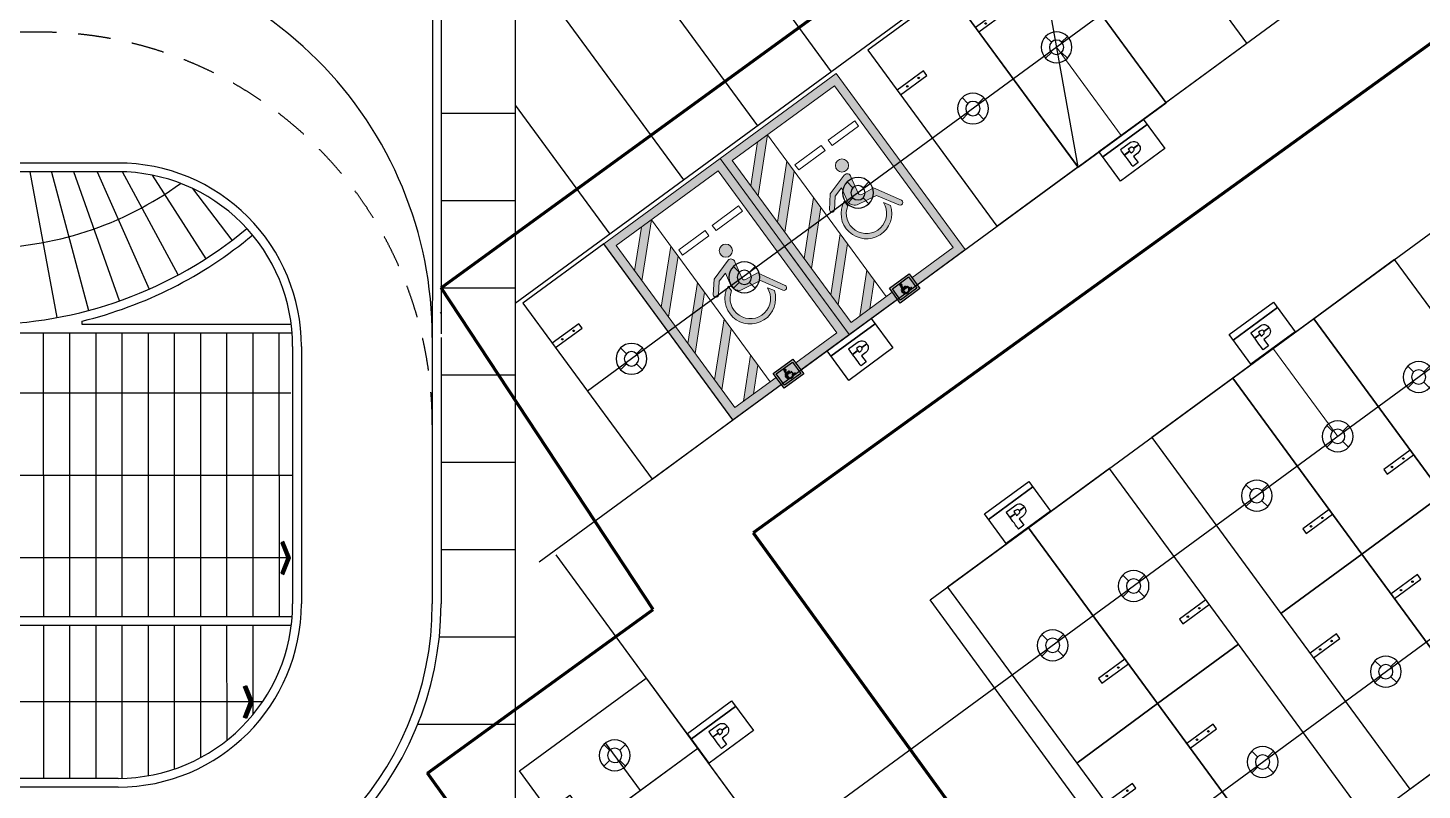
# Model space of a CAD drawing. Header units: millimetres. Extents: x 75184266 to 76346726, y -35077925 to -33679385.
# Drawn here: x 75325115 to 75357060, y -34939875 to -34922408 of the extents above; entities that cross this region are included whole.
import ezdxf

# ---------------------------------------------------------------- set-up
doc = ezdxf.new("R2010")
doc.units = ezdxf.units.MM
doc.header["$LTSCALE"] = 50
doc.header["$MEASUREMENT"] = 0
doc.linetypes.add('XR-지하3층$0$HD', pattern=[2.5, 1.5, -1])
doc.linetypes.add('XR-지하3층$0$HIDDEN2', pattern=[0.1875, 0.125, -0.0625])
doc.layers.get('0').update_dxf_attribs({"linetype": 'CONTINUOUS'})
for name, color, linetype in [('0-유도관제', 6, 'CONTINUOUS'), ('XR-지하3층$0$1HIDDEN2', 1, 'XR-지하3층$0$HIDDEN2'), ('XR-지하3층$0$5', 5, 'CONTINUOUS'), ('XR-지하3층$0$A-주차', 9, 'CONTINUOUS'), ('XR-지하3층$0$hat', 8, 'CONTINUOUS'), ('XR-지하3층$0$일반주차', 8, 'CONTINUOUS'), ('XR-지하3층$0$장애인', 11, 'CONTINUOUS'), ('XR-지하3층$0$확장형주차', 8, 'CONTINUOUS')]:
    doc.layers.add(name, color=color, linetype=linetype)
doc.layers.add('건축', color=8, linetype='CONTINUOUS', plot=False)
for name, color, linetype, lineweight in [('구역제어-S.C.M', 2, 'CONTINUOUS', 100), ('주차유도-LGM', 6, 'CONTINUOUS', 20), ('주차유도-USM', 1, 'CONTINUOUS', 35), ('주차유도-레이스웨이', 1, 'CONTINUOUS', 25)]:
    doc.layers.add(name, color=color, linetype=linetype, lineweight=lineweight)

# ---------------------------------------------------------------- blocks, each defined once
blk = doc.blocks.new('XR-지하3층$0$ARROWX')
blk.add_lwpolyline([(-0.1999999999999993, -0.5), (-0.2928476690885251, -0.4628609323645893), (-0.1077032961426889, 0), (-0.2928476690885251, 0.4628609323645902), (-0.1999999999999993, 0.5), (9e-16, 0)], close=True)
for points in [[(-0.1999999999999993, 0.5), (-0.2928476690885251, 0.4628609323645902), (9e-16, 0), (-0.1077032961426889, 0)], [(9e-16, 0), (-0.1077032961426889, 0), (-0.1999999999999993, -0.5), (-0.2928476690885251, -0.4628609323645893)]]:
    blk.add_solid(points)
blk = doc.blocks.new('XR-지하3층$0$일반형 주차')
at = {"layer": 'XR-지하3층$0$일반주차'}
for p, q in [((750.0025255382062, 3865.002096235752), (0.0025255680084229, 3865.002096235752)), ((750.0025255531073, 3735.002096228302), (750.0025255382062, 3865.002096235752)), ((0.0025255531072617, 3735.002096235752), (750.0025255531073, 3735.002096228302))]:
    blk.add_line(p, q, dxfattribs=at)
blk.add_lwpolyline([(2299.999999940395, 4999.999999992549), (-2.98023224e-08, 4999.999999992549), (-1.49011612e-08, 0), (2299.999999985099, 7.4505806e-09)], close=True, dxfattribs=at)
for centre in [(237.502578869462, 3800.000696554781), (562.5025884062052, 3800.000446856022)]:
    blk.add_circle(centre, 17.49999999999998, dxfattribs=at)
blk = doc.blocks.new('XR-지하3층$0$확장형 주차')
at = {"layer": 'XR-지하3층$0$확장형주차', "color": 7}
for p, q in [((0.0025260448455811, 3834.999964468181), (800.0025492608546, 3835.00025024265)), ((0.0026125609874725, 3964.999964468182), (800.0026358217001, 3965.000250250101)), ((800.0025492608546, 3835.00025024265), (800.0026358217001, 3965.000250250101))]:
    blk.add_line(p, q, dxfattribs=at)
blk.add_lwpolyline([(2499.999999918044, 5099.999999972061), (0, -3.7252903e-08)], dxfattribs=at)
blk.add_lwpolyline([(2500.078474617488, 5090.950575601309), (0.0784746472900224, 5090.950575564056), (0.07847469199350599, -9.049424413591623), (2500.078474691994, -9.049424413591623)], close=True, dxfattribs=at)
for centre in [(237.5025781989098, 3900.000624813139), (612.5025877356528, 3900.000375129283)]:
    blk.add_circle(centre, 17.49999999999998, dxfattribs=at)
blk = doc.blocks.new('XR-지하3층$0$장애인 주차')
at = {"layer": 'XR-지하3층$0$5', "ltscale": 4}
h = blk.add_hatch(color=7, dxfattribs=at)
h.dxf.hatch_style = 1
h.paths.add_polyline_path([(3841.997264835671, -695.0780087946878), (4402.000121470854, -695.0780087946878), (4402.000121470854, -1115.080151271075), (3841.997264835671, -1115.080151271075)])
h.paths.add_polyline_path([(3891.997519892382, -1065.079896214363), (4351.99986641414, -1065.079896214363), (4351.99986641414, -745.0782638514011), (3891.997519892382, -745.0782638514011)], flags=16)
h.paths.add_polyline_path([(3982.199268697524, -989.8749685254544), (3988.055078290212, -973.1311586538368), (4011.176556505419, -981.2174290407376), (4046.302626567036, -898.3408815806098), (4135.870332298697, -898.3408815806098), (4137.145780135219, -880.6026270158372), (4072.273199870749, -880.602627015849), (4072.273199870749, -862.8643724511003), (4138.421227971735, -862.8643724511003), (4142.235960863689, -809.8110830911862, -3.722470104551928), (4160.964472694517, -796.67601004478), (4152.378934681071, -916.0791361453585), (4058.050227145791, -916.0791361453702), (4021.01875284036, -1003.451299681202)], flags=0)
h = blk.add_hatch(color=256, dxfattribs=at)
h.dxf.hatch_style = 1
h.paths.add_polyline_path([(4351.99986641414, -1065.079896214362), (4351.999866414141, -745.0782638514011), (3891.997519892383, -745.0782638514011), (3891.997519892382, -1065.079896214363)])
at = {"layer": 'XR-지하3층$0$hat'}
h = blk.add_hatch(color=7, dxfattribs=at)
edge = h.paths.add_edge_path()
edge.add_line((4160.964472694536, -796.67601004485), (4152.378934681087, -916.0791361454055))
edge.add_line((4152.37893468108, -916.0791361454167), (4058.050227145789, -916.0791361454283))
edge.add_line((4058.050227145791, -916.0791361454167), (4021.018752840348, -1003.451299681236))
edge.add_line((4021.018752840351, -1003.451299681236), (3982.199268697519, -989.874968525477))
edge.add_line((3982.199268697524, -989.874968525477), (3988.055078290214, -973.1311586538714))
edge.add_line((3988.055078290212, -973.1311586538714), (4011.176556505425, -981.2174290407828))
edge.add_line((4011.176556505419, -981.2174290407955), (4046.302626567057, -898.3408815806679))
edge.add_line((4046.302626567061, -898.340881580656), (4135.870332298704, -898.3408815806441))
edge.add_line((4135.870332298706, -898.340881580656), (4137.145780135244, -880.6026270158836))
edge.add_line((4137.145780135244, -880.6026270158836), (4072.273199870745, -880.6026270158953))
edge.add_line((4072.273199870749, -880.6026270158836), (4072.273199870746, -862.8643724511348))
edge.add_line((4072.273199870749, -862.8643724511348), (4138.421227971742, -862.8643724511229))
edge.add_line((4138.421227971745, -862.8643724511348), (4142.235960863693, -809.8110830912447))
edge.add_arc((4140.258635246823, -787.0722665791609), 22.82462689652929, -24.88272667549188, 274.96983382009233, ccw=False)
edge = h.paths.add_edge_path()
edge.add_line((4047.665030254847, -981.4920170499337), (4057.804424407357, -957.5691022683568))
edge.add_arc((4127.470813777448, -941.6413942127928), 71.46396078982474, 192.8780981385994, 416.1688054886157)
edge.add_line((4167.258228158817, -882.277606019873), (4168.678321340426, -862.5277004258722))
edge.add_arc((4127.470813777439, -941.641394212781), 89.20221535457303, 206.535022543775, 422.4865967028556, ccw=False)
at = {"layer": 'XR-지하3층$0$장애인', "lineweight": 5, "true_color": 0xffffff}
blk.add_hatch(color=7, dxfattribs=at).paths.add_polyline_path([(2471.998693153262, 3994.919848728925), (2471.998693153262, -1005.080151271075), (3841.997264835671, -1005.080151271075), (3841.997264835671, -805.0801512710747), (2671.998693153263, -805.0801512710751), (2671.998693153262, 3794.919848728925), (5571.998693153263, 3794.919848728926), (5571.998693153262, -805.080151271075), (4402.000121470854, -805.080151271075), (4402.000121470854, -1005.080151271075), (5771.998693153262, -1005.080151271075), (5771.998693153262, 3994.919848728925)])
h = blk.add_hatch(color=7, dxfattribs=at)
h.paths.add_polyline_path([(5571.998693153262, 2794.914747595385), (5571.998693153262, 3077.758902888156), (4854.837747312696, 3794.919848728925), (4571.993592018897, 3794.919848728925)])
h.paths.add_polyline_path([(4571.993592018706, 3044.916022878447), (4571.993592018645, 2762.071867584627), (5571.998693153263, 1762.066766450834), (5571.998693153263, 2044.910921743602)])
h.paths.add_polyline_path([(4571.993592018483, 2012.068041734125), (4571.993592018423, 1729.223886441228), (5571.998693153262, 729.2187853062899), (5571.99869315326, 1012.062940599053)])
h.paths.add_polyline_path([(5571.99869315326, -303.629195838255), (5571.99869315326, -20.78504054549086), (4571.993592018262, 979.220060589802), (4571.993592018202, 696.3759052969056)])
h.paths.add_polyline_path([(4571.99359201804, -53.62792055452175), (4571.99359201798, -336.4720758474171), (5040.601667441591, -805.080151271075), (5323.445822734374, -805.0801512710751)])
h = blk.add_hatch(color=7, dxfattribs=at)
h.paths.add_polyline_path([(3763.150870514194, 2216.264290113818, -1), (3462.570463011247, 2216.264290113882, -1)])
h.paths.add_polyline_path([(3992.194974712547, 1503.153291136039, -0.3430925305423056), (3870.429412635672, 1283.463612269276), (3381.11380824785, 1193.932868147644), (3089.64061403725, 708.0093506300605, -0.9316528967307836), (2986.990762166922, 769.5822570894251), (3329.523243890798, 1378.635825979506), (3638.530074299372, 1415.295302762543, 0.4460483878234904), (3688.559342324034, 1485.064711287606), (3600.488111895317, 1888.254374792776, -0.5961441325676429), (3698.969839655798, 2008.645807942122), (4213.677944949887, 1850.800996607583), (4443.199970943389, 1569.414632520067, -0.8833640971827884), (4354.906219544061, 1492.991562665783), (4150.936932001604, 1740.869922228085), (3925.143719778168, 1810.1136093145)])
h.paths.add_polyline_path([(4052.621828863025, 1393.018152349396), (4055.397873318553, 1527.544381644268, -1.526545251934503), (3257.253911445657, 820.1519422765429), (3348.0148907452, 968.8766923101947, 1.638056132797179)])
at = {"layer": 'XR-지하3층$0$1HIDDEN2', "color": 11}
for points in [[(4160.96447269452, -796.6760100447573), (4152.378934681071, -916.0791361453585), (4058.050227145791, -916.0791361453702), (4021.01875284036, -1003.451299681202), (3982.199268697524, -989.8749685254544), (3988.055078290212, -973.1311586538368), (4011.176556505419, -981.2174290407376), (4046.302626567036, -898.3408815806098), (4135.870332298697, -898.3408815806098), (4137.145780135219, -880.6026270158372), (4072.273199870749, -880.602627015849), (4072.273199870749, -862.8643724511003), (4138.421227971735, -862.8643724511003), (4142.235960863685, -809.8110830912219)], [(4167.258228158817, -882.2776060198148), (4168.678321340427, -862.5277004258032)]]:
    blk.add_lwpolyline(points, dxfattribs=at)
for centre, radius, start, end in [((4127.470813777439, -941.6413942127574), 89.20221535457668, 206.5350225406521, 62.48659670311565), ((4127.470813777439, -941.6413942127574), 71.46396078982, 192.8780981454637, 56.1688054908522), ((4140.258635247797, -787.0722665790381), 22.8246268965323, 335.1172733215335, 274.9698338172116)]:
    blk.add_arc(centre, radius, start, end, dxfattribs=at)
at = {"layer": 'XR-지하3층$0$5', "lineweight": 5}
for p, q in [((4571.993592018865, 3794.919848728925), (4571.99359201788, -805.1036164912276)), ((5571.998693153045, 2794.914747595602), (4571.99359201868, 3794.919848729143)), ((5571.998693153109, 3077.758902888307), (4854.837747312696, 3794.919848728925)), ((5571.998693152887, 2044.910921743978), (4571.993592018702, 3044.91602287845)), ((5571.998693152824, 1762.066766451273), (4571.993592018458, 2762.071867584813)), ((5571.998693152665, 1012.062940599649), (4571.993592018487, 2012.068041734122)), ((5571.998693152607, 729.2187853069445), (4571.993592018236, 1729.223886441416)), ((5571.998693152449, -20.78504054467885), (4571.993592018271, 979.2200605897937)), ((5571.998693152392, -303.6291958373836), (4571.99359201802, 696.3759052970881)), ((5323.445822734374, -805.080151271075), (4571.993592017399, -53.62792055387945)), ((5040.601667441591, -805.0801512710751), (4571.993592017149, -336.4720758465851))]:
    blk.add_line(p, q, dxfattribs=at)
at = {"layer": 'XR-지하3층$0$5', "ltscale": 4}
for p, q in [((4165.298914032375, -1004.579583198746), (4165.298914032418, -804.5785629718947)), ((4165.298914032418, -804.5785629718947), (4165.298914032399, -904.5790730853205))]:
    blk.add_line(p, q, dxfattribs=at)
at = {"layer": 'XR-지하3층$0$5', "lineweight": 5}
for points in [[(3841.997264835671, -1005.080151271075), (2471.998693153262, -1005.080151271075), (2471.998693153262, 3994.919848728925), (5771.998693153262, 3994.919848728925), (5771.998693153262, -1005.080151271075), (4402.000121470854, -1005.080151271075)], [(3841.997264835671, -805.080151271075), (2671.998693153262, -805.080151271075), (2671.998693153262, 3794.919848728925), (5571.998693153262, 3794.919848728925), (5571.998693153262, -805.080151271075), (4402.000121470854, -805.080151271075)]]:
    blk.add_lwpolyline(points, dxfattribs=at)
at = {"layer": 'XR-지하3층$0$5', "ltscale": 4}
for points in [[(3841.997264835671, -695.0780087946878), (3841.997264835671, -1115.080151271075), (4402.000121470854, -1115.080151271075), (4402.000121470854, -695.0780087946878)], [(3891.997519892382, -745.0782638514011), (3891.997519892382, -1065.079896214363), (4351.99986641414, -1065.079896214363), (4351.99986641414, -745.0782638514011)]]:
    blk.add_lwpolyline(points, close=True, dxfattribs=at)
at = {"layer": 'XR-지하3층$0$장애인', "color": 8, "lineweight": 5}
for p, q in [((3698.969839655798, 2008.645807942122, 0.0001127901416624), (4213.677944949887, 1850.800996607583, 0.0001127901416624)), ((3688.559342332695, 1485.064711247559), (3600.488111895317, 1888.254374792776, 0.0001127901416624)), ((3925.143719778168, 1810.1136093145, 0.0001127901416628), (4150.936931998761, 1740.869922228213, 0.0001127901416628)), ((4150.936931998761, 1740.869922228213, 0.0001127901416624), (4354.906219542198, 1492.991562667646, 0.0001127901416624)), ((4213.677944949887, 1850.800996607583, 0.0001127901416624), (4443.199970943389, 1569.414632520067, 0.0001127901416624)), ((4055.397873318553, 1527.544381644268), (4052.621828863025, 1393.018152349396)), ((3348.0148907452, 968.8766923101947), (3257.253911445657, 820.1519422765429))]:
    blk.add_line(p, q, dxfattribs=at)
at = {"layer": 'XR-지하3층$0$장애인', "color": 7, "lineweight": 5}
for points in [[(3523.087905746778, 2719.914365010331), (2773.084079896087, 2719.914365010489), (2773.084079896117, 2869.915130179697), (3523.087905746808, 2869.915130179538)], [(4473.091731597468, 2719.914365010173), (3723.087905746778, 2719.914365010331), (3723.087905746807, 2869.915130179538), (4473.091731597498, 2869.91513017938)]]:
    blk.add_lwpolyline(points, close=True, dxfattribs=at)
at = {"layer": 'XR-지하3층$0$장애인', "color": 8, "lineweight": 5, "extrusion": (0.9769639672697208, 0.2134043267054538, 0), "elevation": 4221.010056634456}
blk.add_lwpolyline([(616.5749219792176, -1.361e-12), (930.7731202234108, 7.74314296328e-05)], dxfattribs=at)
at = {"layer": 'XR-지하3층$0$장애인', "color": 8, "lineweight": 5}
for points in [[(3094.003420647085, 715.2827374036459, -1.00000207931052), (2986.990762167387, 769.5822570894251), (3329.523243890658, 1378.635825979506), (3639.504234780377, 1415.410873711946)], [(3992.194974726538, 1503.153291048849, -0.3430925306230898), (3870.429412635905, 1283.463612269276), (3381.11380824785, 1193.932868147644), (3094.00334222139, 715.2825828427982)]]:
    blk.add_lwpolyline(points, format="xyb", dxfattribs=at)
blk.add_circle((3612.86066676265, 2216.264290113847), 150.2902037515436, dxfattribs=at)
for centre, radius, start, end in [((3682.273866816963, 1921.827955426305, 0.0001127901416624), 88.40868183990986, 79.114325303064, 202.3184667627445), ((3810.443948158834, 999.9582689007906), 581.6782029713268, 198.0059943864644, 65.09494261077565), ((3809.277803001397, 999.938049550793), 462.3075622753882, 183.8524707476317, 58.23960059225904), ((3632.220671032975, 1472.641407940697), 57.69215153581592, 276.2786130993196, 12.43534843258914), ((4394.302026809838, 1536.692142405893, 0.0001127901416624), 58.83681075443838, 227.9655321143891, 33.79042661822502)]:
    blk.add_arc(centre, radius, start, end, dxfattribs=at)
blk = doc.blocks.new('XR-지하3층$0$A$C73B52ADF')
at = {"layer": 'XR-지하3층$0$A-주차', "elevation": 1.5171617e-09}
for points in [[(-2037.699036538601, 2465.633505687117), (-37.69903653115035, 2465.633505679667), (-37.69903653860092, -1134.366494312882), (-2037.69903653115, -1134.366494312882)], [(-1166.27766495198, 2020.734899297357), (-1166.277664892375, 1870.734899297357), (-1832.191412292421, 1870.734898999333), (-1832.191412337124, 2020.734898991883)]]:
    blk.add_lwpolyline(points, close=True, dxfattribs=at)
blk = doc.blocks.new('센서')
at = {"layer": '0-유도관제', "color": 0}
for p, q in [((405935.3982498521, 34224.46239639449), (406072.0329226733, 34087.99772493518)), ((406310.9948484533, 34088.1464764195), (406447.4595194956, 34224.78114950398)), ((405935.7170031206, 33712.40112547556), (406072.1816741596, 33849.03579856004)), ((406311.1435999428, 33849.18455004436), (406447.7782727624, 33712.71987858505))]:
    blk.add_line(p, q, dxfattribs=at)
for major_axis, ratio, start_param, end_param in [((-6.110276085397167e-12, 362.0820671227044), 0.9999999975051042, 2.801804347482335, 9.084989654661921), ((-0.3386371830511741, 168.9712919898011), 0.999999997519907, 2.862310370331367, 9.145495677510954)]:
    blk.add_ellipse((406191.5882613072, 33968.59113748977), major_axis=major_axis, ratio=ratio, start_param=start_param, end_param=end_param, dxfattribs=at)
blk = doc.blocks.new('만공차등')
at = {"layer": '0-유도관제', "color": 0}
for p, q in [((305754.6925491464, 78525.26289685772), (306596.9213140719, 78525.26289685772)), ((305754.6925488412, 77268.68577393962), (305754.6925491464, 78525.26289685772)), ((306442.4718264272, 77268.68577399442), (306442.4718267323, 78525.26289690888)), ((306442.4718267323, 78525.26289685772), (306442.4718264272, 77268.68577404559)), ((306596.9213140719, 78525.26289690888), (306596.921313765, 77268.68577409674)), ((306184.5810311973, 78101.27162425118), (306184.5810311973, 77951.8255880229)), ((306190.9369771428, 78101.27162425118), (306190.9369771428, 77951.8255880229)), ((306184.5810311973, 77837.58285066979), (306184.5810311973, 77692.77812396227)), ((306190.9369771428, 77837.62571566956), (306190.9369771428, 77692.67704466436)), ((306596.921313765, 77268.68577409674), (305754.6925488394, 77268.68577409674))]:
    blk.add_line(p, q, dxfattribs=at)
for points in [[(305857.8262654963, 77951.8255880229), (305857.8262654963, 77951.8255880229), (305857.8262654963, 78101.27162425118), (305857.8262654963, 78101.27162425118)], [(305857.8262654963, 78101.27162425118), (305857.8262654963, 78101.27162425118), (306043.7902255465, 78101.27162425118), (306184.5810311973, 78101.27162425118)], [(306036.5046033164, 77951.8255880229), (306036.5046033164, 77951.8255880229), (305857.8262654963, 77951.8255880229), (305857.8262654963, 77951.8255880229)], [(306036.5046033164, 77870.36928695955), (306036.5046033164, 77870.36928695955), (306036.5046033164, 77951.8255880229), (306036.5046033164, 77951.8255880229)], [(306134.0550928985, 77951.8255880229), (306134.0550928985, 77951.8255880229), (306134.0550928985, 77915.36732424462), (306134.0550928985, 77915.36732424462)], [(306184.5810311973, 77951.8255880229), (306158.8293997225, 77951.8255880229), (306134.0550928985, 77951.8255880229), (306134.0550928985, 77951.8255880229)], [(306190.9369771428, 78101.27162425118), (306273.7235575634, 78101.27162425118), (306339.3381096954, 78101.27162425118), (306339.3381096954, 78101.27162425118)], [(306241.4591672858, 77951.8255880229), (306241.4591672858, 77951.8255880229), (306216.6872643485, 77951.8255880229), (306190.9369771428, 77951.8255880229)], [(306241.4591672858, 77909.45517335643), (306241.4591672858, 77909.45517335643), (306241.4591672858, 77951.8255880229), (306241.4591672858, 77951.8255880229)], [(306339.3381096954, 78101.27162425118), (306339.3381096954, 78101.27162425118), (306339.3381096954, 77853.94664561523), (306339.3381096954, 77853.94664561523)], [(306077.5612066772, 77736.52476000546), (306050.19013777, 77765.75706159719), (306036.5046033164, 77810.37190391523), (306036.5046033164, 77870.36928695955)], [(306184.5810311973, 77692.77812396227), (306139.2866154901, 77694.11886890973), (306103.6133406488, 77708.70108092291), (306077.5612066772, 77736.52476000546)], [(306134.0550928985, 77915.36732424462), (306134.0550928985, 77886.6824440281), (306139.0366274408, 77866.53733731108), (306148.9996965217, 77854.9320040972)], [(306148.9996965217, 77854.9320040972), (306158.3834987911, 77844.00142123301), (306170.2439436842, 77838.21837008934), (306184.5810311973, 77837.58285066979)], [(306190.9369771428, 77837.62571566956), (306204.4598237976, 77838.38434357518), (306216.0453086148, 77843.38671645032), (306225.693431598, 77852.63283430593)], [(306225.693431598, 77852.63283430593), (306236.2039220578, 77862.70538766627), (306241.4591672858, 77881.64616734612), (306241.4591672858, 77909.45517335643)], [(306339.3381096954, 77853.94664561523), (306339.3381096954, 77800.080382007), (306326.5284494479, 77759.73542644053), (306300.9091289513, 77732.91177891585)]]:
    blk.add_open_spline(points, degree=3, dxfattribs=at)
blk.add_open_spline([(306300.9091289513, 77732.91177891585), (306275.2898084546, 77706.08813138385), (306238.8315446727, 77692.67630761785), (306191.5343376019, 77692.67630761785), (306191.3350389376, 77692.67630761785), (306191.1359187865, 77692.67655330368), (306190.9369771428, 77692.67704466436)], degree=3, knots=[0.4989771303049109, 0.4989771303049109, 0.4989771303049109, 0.4989771303049109, 0.9979542606098218, 0.9979542606098218, 0.9979542606098218, 1, 1, 1, 1], dxfattribs=at)

msp = doc.modelspace()

# ---------------------------------------------------------------- linework, layer by layer
at = {"layer": '건축', "ltscale": 3}
for p, q in [((75370353.67400892, -34903741.6042903), (75336281.0903465, -34928721.85244679)), ((75334581.09034649, -34914361.79441633, -7.273935721e-07), (75334581.09034649, -34929416.23822014, -4.54111962e-08)), ((75336281.09034649, -34914361.79441633, 1.3294341e-09), (75336281.09034649, -34942344.35738018, -8.555007119312705e-08)), ((75336885.42964827, -34914361.79441633), (75343521.63924676, -34923413.45816781)), ((75336281.0903465, -34917084.71396276), (75341830.17114867, -34924653.55470019)), ((75334382.42699257, -34920505.41031352), (75334380.90947898, -34935606.13386154, 0.0037934067148507)), ((75336281.0903465, -34920631.94082958), (75340138.7030506, -34925893.65123259)), ((75334582.03945486, -34924361.79441631), (75336281.09034649, -34924361.79441631, 1.3294341e-09)), ((75336281.0903465, -34924179.16769638), (75338447.2349525, -34927133.74776497)), ((75334581.83846931, -34926361.79441632), (75336281.09034649, -34926361.79441631, 1.3294341e-09)), ((75334581.63748379, -34928361.79441632), (75336281.09034649, -34928361.79441631, 1.3294341e-09)), ((75334563.57038961, -34928930.95685434, -7.165442148e-07), (75334581.09034649, -34928954.85374248, -7.165442148e-07)), ((75334581.52246574, -34929506.33484699), (75334580.90947796, -34935606.15396011, 0.0037934067148507)), ((75334581.43649827, -34930361.79441633), (75336281.09034649, -34930361.79441631, 1.3294341e-09)), ((75334581.23551273, -34932361.79441632), (75336281.09034649, -34932361.79441631, 1.3294341e-09)), ((75334581.03452718, -34934361.79441633), (75336281.09034649, -34934361.79441631, 1.3294341e-09)), ((75334542.15146823, -34936361.79441633), (75336281.09034649, -34936361.79441631, 1.3294341e-09)), ((75334048.39425705, -34938361.79441633), (75336281.09034649, -34938361.79441631, 1.3294341e-09))]:
    msp.add_line(p, q, dxfattribs=at)
at = {"layer": '건축'}
for p, q in [((75336833.14301114, -34934640.9229106), (75373369.13308634, -34907854.63315427)), ((75369735.11750217, -34978840.81814588), (75337215.46034968, -34934484.62392659))]:
    msp.add_line(p, q, dxfattribs=at)
at = {"layer": '건축', "ltscale": 0.5}
for p, q in [((75345784.7499171, -34935517.84251124), (75376914.76734449, -34912694.93104197)), ((75382827.43696938, -34920759.69016323), (75351697.4153585, -34943582.6055534)), ((75327181.50242276, -34925705.41031349, 1.926784791e-07), (75311076.38110852, -34925705.4103135, 1.063909415e-07)), ((75327181.50242276, -34925505.41031349, 0.001059436770876), (75311076.40120707, -34925505.41031351, 1.077123655e-07)), ((75326359.78124066, -34929205.41031352), (75326359.78124066, -34929127.24555377)), ((75331150.12938938, -34929205.41031352), (75326359.78124066, -34929205.41031352)), ((75331170.2365578, -34929405.41031352), (75311076.00928524, -34929405.41031352)), ((75331181.50240257, -34929705.81228464, 4.28380948e-08), (75331180.90949515, -34935605.81228463, -8.7475278e-09)), ((75331381.50240156, -34929705.83238319, 0.001059436770876), (75331380.90949413, -34935605.8323832, 0.0037934067148507)), ((75331135.78464223, -34930780.04540414), (75311076.1059341, -34930779.58503909, 1.4176951e-09)), ((75311075.91738501, -34932655.83026252, 1.0678192e-09), (75331181.20574404, -34932657.85069887)), ((75331132.4702978, -34934554.82955137), (75311075.72659464, -34934554.3779764, 1.2803148e-09)), ((75351697.4153585, -34943582.6055534), (75345784.75034367, -34935517.84316244)), ((75331169.64365038, -34935905.4103135), (75311076.251444, -34935905.4103135)), ((75331149.53648195, -34936105.41031352), (75311076.251444, -34936105.41031352)), ((75330488.08512814, -34937855.43019477, -1.9524628e-09), (75311075.38480541, -34937855.50025842, -1.4600656e-09)), ((75327180.90951534, -34939605.4103135, 1.411646862e-07), (75311076.25144398, -34939605.4103135, 1.064346583e-07)), ((75327180.90951534, -34939805.4103135, 0.0037934067148507), (75311076.25144398, -34939805.4103135, 1.064346583e-07))]:
    msp.add_line(p, q, dxfattribs=at)
at = {"layer": '건축', "linetype": 'XR-지하3층$0$HD', "ltscale": 10}
msp.add_line((75325381.32152666, -34922505.41031349, 2.172831658e-07), (75311076.49966964, -34922505.41031349, 2.172831658e-07), dxfattribs=at)
at = {"layer": '건축', "ltscale": 1000}
for p, q in [((75325789.17255156, -34929045.5053298), (75325168.47494234, -34925705.4103135)), ((75325659.31864196, -34925712.07641979), (75326507.06720774, -34928883.09601416)), ((75327210.23356313, -34928665.59520986), (75326167.33419003, -34925705.41031349)), ((75326705.8101607, -34925705.41031349), (75327894.45067541, -34928394.30852306)), ((75328555.61135025, -34928070.86442396), (75327283.2651259, -34925706.70497898)), ((75327958.61835879, -34925781.62504643), (75329189.7467956, -34927697.2044714)), ((75329793.05044548, -34927275.57165816), (75328894.89358525, -34926090.9545143)), ((75325476.68266259, -34935905.33736131), (75325476.02946168, -34929405.35880493)), ((75326076.68266563, -34935905.33736131), (75326076.0294648, -34929405.35993602)), ((75326676.68266866, -34935905.33736131), (75326676.029468, -34929405.3610671)), ((75326676.68266866, -34935905.33736131), (75326676.029468, -34929405.3610671)), ((75327276.68267165, -34935905.33736131), (75327276.02947088, -34929405.36219819)), ((75327276.68267165, -34935905.33736131), (75327276.02947088, -34929405.36219819)), ((75327876.68267494, -34935905.34188564), (75327876.02947403, -34929405.36332928)), ((75328476.68267798, -34935905.34188564), (75328476.02947715, -34929405.36446036)), ((75329076.68268102, -34935905.34188564), (75329076.02948035, -34929405.36559145)), ((75329076.68268102, -34935905.34188564), (75329076.02948035, -34929405.36559145)), ((75329676.682684, -34935905.34188564), (75329676.02948323, -34929405.36672254)), ((75329676.682684, -34935905.34188564), (75329676.02948323, -34929405.36672254)), ((75330276.68268731, -34935905.34641001), (75330276.02948639, -34929405.36785362)), ((75330876.68269674, -34935905.4103135), (75330876.02949364, -34929405.41031352)), ((75325477.06453493, -34939605.32276031), (75325476.71281019, -34936105.32276032)), ((75326077.06454673, -34939605.4103135), (75326076.71281323, -34936105.32276032)), ((75326677.0645498, -34939605.4103135), (75326676.71281625, -34936105.32276032)), ((75327277.06443667, -34939604.2544254), (75327276.71281926, -34936105.32276032)), ((75327877.05842136, -34939544.36660937), (75327876.71282227, -34936105.32276032)), ((75328477.04287077, -34939389.59296303), (75328476.71282531, -34936105.32276032)), ((75329077.01653053, -34939127.45207745), (75329076.71282835, -34936105.32276032)), ((75329676.97669843, -34938731.05402602), (75329676.71283136, -34936105.32276032)), ((75330276.91711819, -34938138.14340704), (75330276.7128344, -34936105.32276032))]:
    msp.add_line(p, q, dxfattribs=at)
at = {"layer": '건축', "ltscale": 0.5}
for points in [[(75311076.20524617, -34927455.41031446), (75324053.48101662, -34927455.41031446, 0.1586261044618363), (75328614.72697821, -34925970.9937093)], [(75311076.0293838, -34929205.41031446), (75324053.48101662, -34929205.41031446, 0.1753683161507922), (75330132.85175213, -34927005.4960304)], [(75326359.78124066, -34929127.24555377, 0.114190906195337), (75330264.14499193, -34927156.42722395, 0.0948820891266916)]]:
    msp.add_lwpolyline(points, format="xyb", dxfattribs=at)
at = {"layer": '건축', "ltscale": 3}
for centre, radius, start, end in [((75325381.5225122, -34929505.4103135, -4.54111962e-08), 9000, 359.9942421505202, 90), ((75327180.90951534, -34935605.4103135, 0.0037934067148507), 7200, 270, 359.9942421505202), ((75327180.90951534, -34935605.4103135, 0.0037934067148507), 7400, 270.0000913537801, 359.9942421505202)]:
    msp.add_arc(centre, radius, start, end, dxfattribs=at)
at = {"layer": '건축', "linetype": 'XR-지하3층$0$HD', "ltscale": 10}
msp.add_arc((75325381.32152666, -34931505.41031349, 2.172831658e-07), 9000, 359.9942421505202, 90, dxfattribs=at)
at = {"layer": '건축', "ltscale": 0.5}
for centre, radius, start, end in [((75327181.50242276, -34929705.41031349, 0.001059436770876), 4200, 359.9942421505202, 90), ((75327181.50242276, -34929705.41031349, 0.001059436770876), 4000, 359.9942421505202, 90), ((75327180.90951534, -34935605.4103135, 0.0037934067148507), 4000, 270, 359.9942421505202), ((75327180.90951534, -34935605.4103135, 0.0037934067148507), 4200, 270, 359.9942421505202)]:
    msp.add_arc(centre, radius, start, end, dxfattribs=at)
at = {"layer": '구역제어-S.C.M', "ltscale": 0.5}
for p, q in [((75334581.09034649, -34928361.79441632), (75374136.38202491, -34899592.32167494)), ((75378517.38202491, -34907382.32167494), (75341735.38202491, -34933982.32167494)), ((75339441.7833056, -34935734.4971087, 0.003793406753287254), (75334581.09034649, -34928361.79441632)), ((75341735.38202491, -34933982.32167494), (75376499.38202491, -34981889.32167494)), ((75334267.42453557, -34939489.35795959, 0.003793406753287254), (75339441.7833056, -34935734.4971087, 0.003793406753287254)), ((75368988.38202491, -34987336.32167494), (75334267.42453557, -34939489.35795959, 0.003793406753287254))]:
    msp.add_line(p, q, dxfattribs=at)
at = {"layer": '주차유도-LGM', "color": 6, "lineweight": 20, "ltscale": 500}
for p, q in [((75348684.01428546, -34922852.57436039), (75350167.5037541, -34924876.02569863)), ((75342453.59043264, -34927420.39756291), (75343937.07990128, -34929443.84890116)), ((75353643.57602377, -34929744.9988231), (75355127.0654924, -34931768.45016135)), ((75348038.56623825, -34933854.30123008), (75349522.05570689, -34935877.75256833)), ((75338451.23540018, -34940398.40949539), (75340474.68673843, -34938914.92002676))]:
    msp.add_line(p, q, dxfattribs=at)
at = {"layer": '주차유도-레이스웨이', "ltscale": 0.5}
for p, q in [((75370520.75085396, -34906843.01433836), (75339953.51397601, -34929253.32356005)), ((75377024.68321846, -34915714.25402533), (75347667.16040078, -34937237.66558147)), ((75350623.49195226, -34941270.04520075), (75379981.01518731, -34919746.63444075)), ((75339953.51405214, -34929253.32366388), (75337937.32339384, -34930731.4900618)), ((75347667.16040078, -34937237.66558147), (75340165.9097827, -34942737.19277827)), ((75339150.87192366, -34939885.4723487), (75338350.86337958, -34938794.30313279))]:
    msp.add_line(p, q, dxfattribs=at)

# ---------------------------------------------------------------- block references
at = {"layer": '건축'}
for name, p, rotation in [('XR-지하3층$0$일반형 주차', (75351190.04251382, -34924115.19022686), 36.24693643183485), ('XR-지하3층$0$확장형 주차', (75349173.85195495, -34925593.35653355), 36.24693643183485), ('XR-지하3층$0$일반형 주차', (75347318.9565304, -34926953.26938518), 36.24693643183485), ('XR-지하3층$0$일반형 주차', (75339415.48971319, -34932747.68061291), 36.24693643183485), ('XR-지하3층$0$일반형 주차', (75356431.24135783, -34927712.38915201), 216.2469364318348), ('XR-지하3층$0$일반형 주차', (75354576.34605172, -34929072.30216512), 216.2469364318348), ('XR-지하3층$0$일반형 주차', (75352721.45061848, -34930432.21500482), 216.2469364318348), ('XR-지하3층$0$일반형 주차', (75349898.78373572, -34932501.64769752), 216.2469364318348), ('XR-지하3층$0$일반형 주차', (75358634.115893, -34938496.97720536), 36.24693643183485), ('XR-지하3층$0$일반형 주차', (75348043.88830248, -34933861.56053723), 216.2469364318348), ('XR-지하3층$0$일반형 주차', (75356779.2205869, -34939856.89021847), 36.24693643183485), ('XR-지하3층$0$일반형 주차', (75353956.55370414, -34941926.32291117), 36.24693643183485), ('XR-지하3층$0$A$C73B52ADF', (75338347.75166795, -34937947.62552462, -2.448484341718166e-09), 126.2476153954574), ('XR-지하3층$0$일반형 주차', (75352101.6582709, -34943286.23575088), 36.24693643183485), ('XR-지하3층$0$일반형 주차', (75341827.33894324, -34940775.13866391), 126.2469333594607)]:
    msp.add_blockref(name, p, dxfattribs=dict(at, rotation=rotation))
at = {"layer": '건축', "xscale": -1, "rotation": 36.24693335802523}
for p in [(75347992.46630001, -34925213.2255356), (75345331.0946762, -34927164.40494302)]:
    msp.add_blockref('XR-지하3층$0$장애인 주차', p, dxfattribs=at)
at = {"layer": '건축', "yscale": 756}
for p, xscale, zscale, rotation in [((75331132.49064101, -34934554.77869332), -756, 756.0000000000008, 180.0000000028233), ((75330276.90691696, -34937855.38543373), 756, 756, 359.9999999971767)]:
    msp.add_blockref('XR-지하3층$0$ARROWX', p, dxfattribs=dict(at, xscale=xscale, zscale=zscale, rotation=rotation))
at = {"layer": '주차유도-LGM', "color": 6, "rotation": 126.2469349002818}
for p in [(75594264.47321184, -35126073.56742506), (75597248.14339407, -35130270.91349461), (75588034.04935902, -35130641.39062759), (75591643.13360855, -35134380.21590159), (75584834.9447324, -35139409.07449608)]:
    msp.add_blockref('만공차등', p, dxfattribs=at)
at = {"layer": '주차유도-USM', "extrusion": (0, 0, -1), "xscale": 0.9750000000000001, "yscale": 0.9750000000000001, "zscale": -0.9750000000000001, "rotation": 270}
for p in [(-75381803.3906445, -34526815.77580561), (-75379887.67749092, -34528220.27722798), (-75377254.94721143, -34530150.45819861), (-75374650.4478151, -34532087.56641129), (-75372064.79508203, -34533955.60830806), (-75390101.33715756, -34534371.73859344), (-75388246.44185145, -34535731.65160657), (-75386391.54654536, -34537091.56461971), (-75383568.87881649, -34539160.99615829), (-75381713.984469, -34540520.91047899), (-75389347.87809683, -34541123.94423899), (-75371678.97794345, -34543042.21241643), (-75386525.21145375, -34543193.37725856)]:
    msp.add_blockref('센서', p, dxfattribs=at)

doc.saveas('drawing.dxf')
